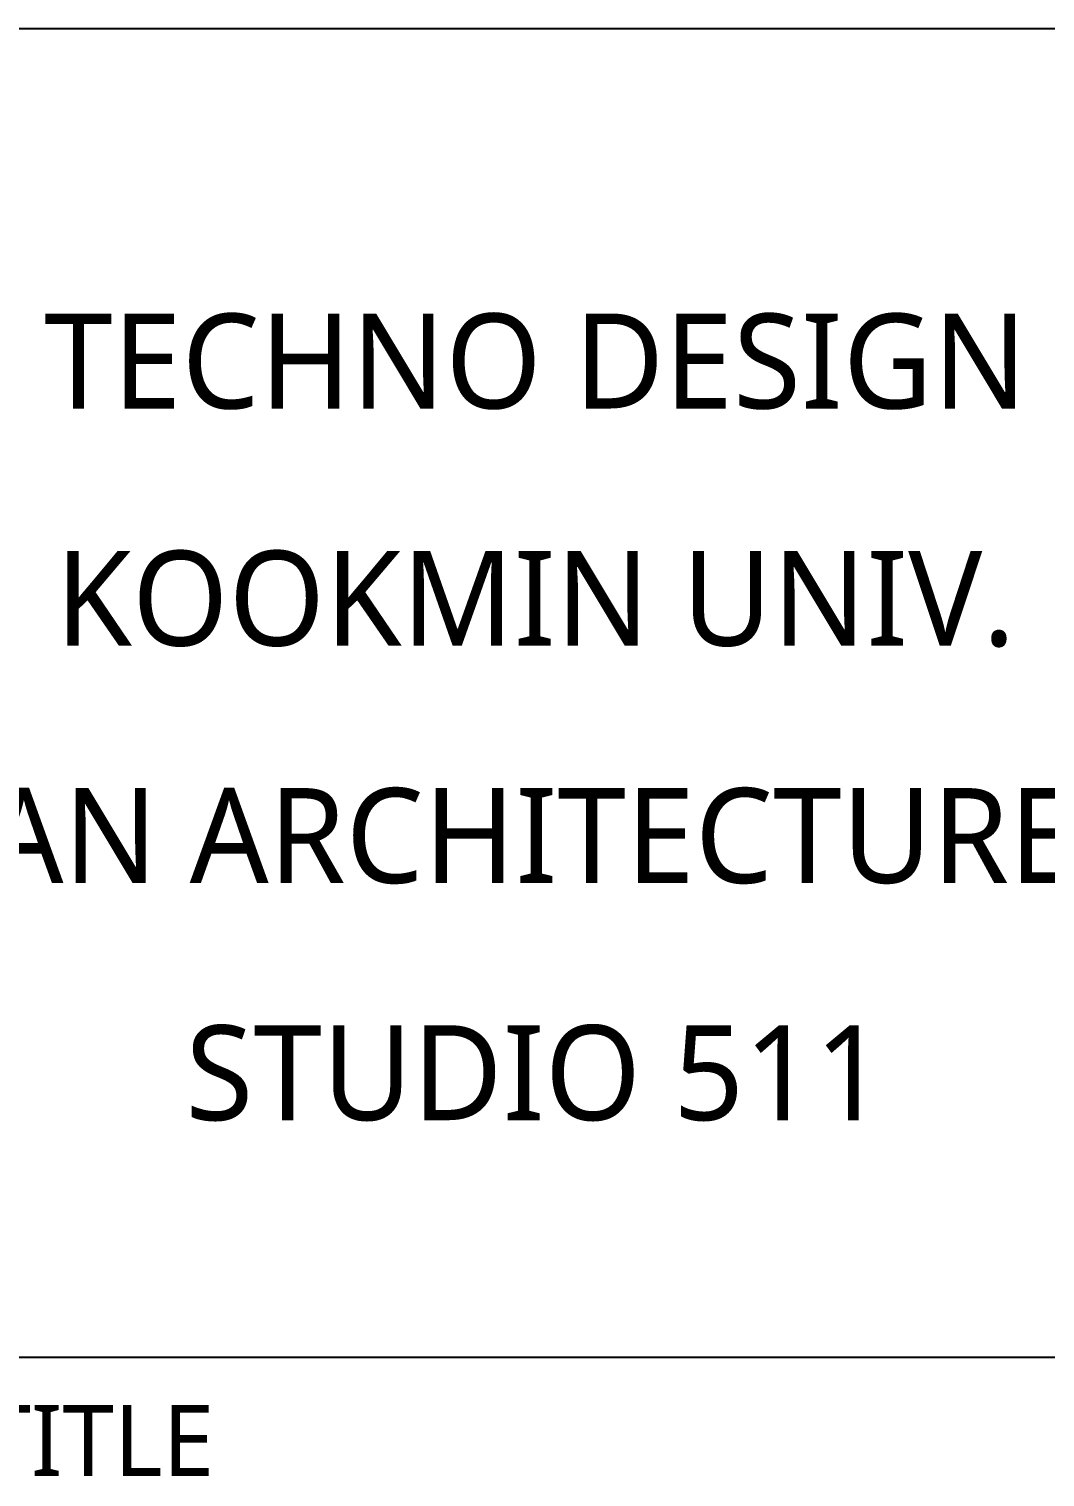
# Model space of a CAD drawing. Header units: millimetres. Extents: x 2135 to 254135, y 1035 to 90135.
# Drawn here: x 165418 to 167558, y 34833 to 37885 of the extents above; entities that cross this region are included whole.
import ezdxf
from ezdxf.enums import TextEntityAlignment as Align

# ---------------------------------------------------------------- set-up
doc = ezdxf.new("R2010")
doc.units = ezdxf.units.MM
for name, color, linetype in [('form_TED.A', 40, 'Continuous'), ('TEXT1_TED.A', 2, 'Continuous'), ('TEXT2_TED.A', 3, 'Continuous'), ('WA2(가벽)_TED.A', 7, 'Continuous')]:
    doc.layers.add(name, color=color, linetype=linetype)
doc.styles.add('맑은고딕', font='malgun.ttf')

# ---------------------------------------------------------------- blocks, each defined once
blk = doc.blocks.new('FORM_TED.A')
at = {"layer": 'form_TED.A', "ltscale": 30}
for p, q in [((405, 71.5), (362, 71.5)), ((405, 43.5), (362, 43.5))]:
    blk.add_line(p, q, dxfattribs=at)
at = {"layer": 'TEXT1_TED.A', "style": '맑은고딕'}
for s, p in [('TECHNO DESIGN', (383.5, 64.5)), ('KOOKMIN UNIV.', (383.5, 59.5))]:
    blk.add_text(s, height=2, dxfattribs=at).set_placement(p, align=Align.MIDDLE_CENTER)
at = {"layer": 'TEXT2_TED.A', "style": '맑은고딕'}
blk.add_text('DRAWING TITLE', height=1.5, dxfattribs=at).set_placement((362, 42.5), align=Align.TOP_LEFT)

msp = doc.modelspace()

# ---------------------------------------------------------------- block references
at = {"layer": 'WA2(가벽)_TED.A', "xscale": 100, "yscale": 100, "zscale": 100}
msp.add_blockref('FORM_TED.A', (128134.6, 30735.4), dxfattribs=at)

# ---------------------------------------------------------------- texts
at = {"layer": 'TEXT1_TED.A', "style": '맑은고딕'}
for s, p in [('URBAN ARCHITECTURE LAB', (166484.6, 36185.4)), ('STUDIO 511', (166484.6, 35685.4))]:
    msp.add_text(s, height=200, dxfattribs=at).set_placement(p, align=Align.MIDDLE_CENTER)

doc.saveas('drawing.dxf')
